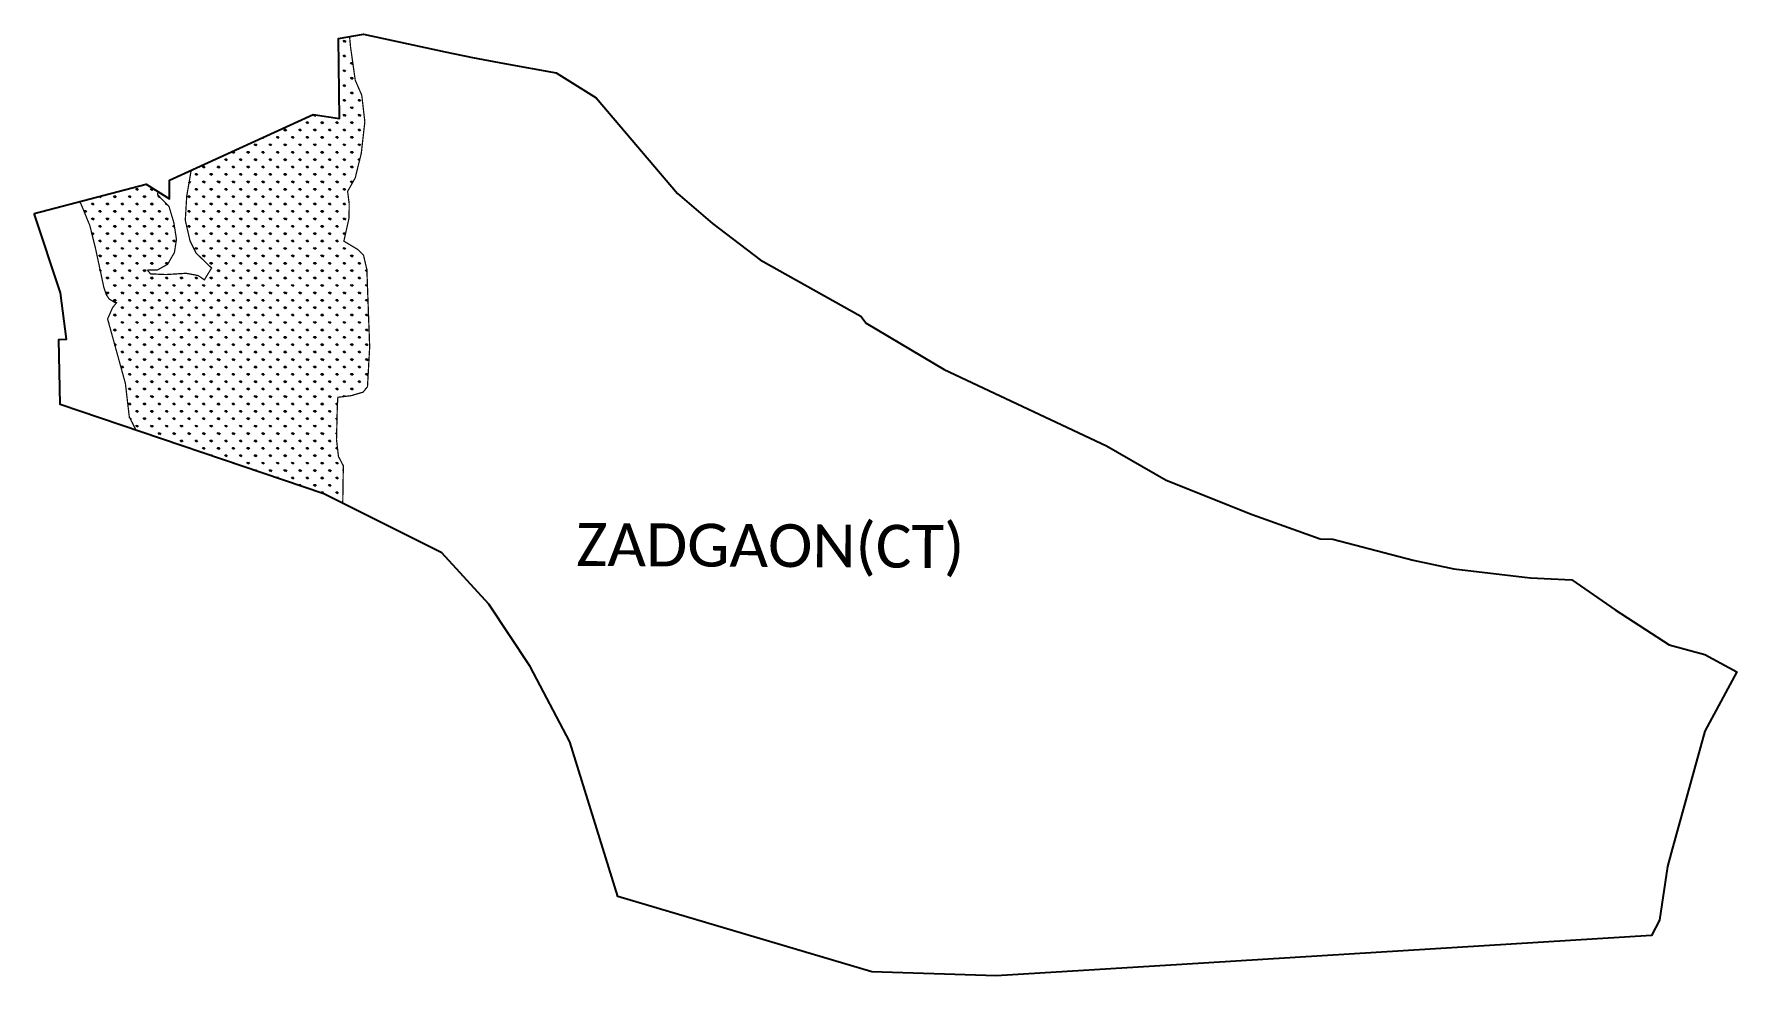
# Model space of a CAD drawing. Header units: metres. Extents: x 317346 to 321476, y 1879798 to 1882083.
import ezdxf

# ---------------------------------------------------------------- set-up
doc = ezdxf.new("R2010")
doc.units = ezdxf.units.M
doc.layers.add('MANGROOVES', color=112, linetype='Continuous')
doc.layers.add('VILLAGE NAME', color=250, linetype='Continuous')
doc.styles.get("Standard").update_dxf_attribs({"font": 'simplex.shx'})

msp = doc.modelspace()

# ---------------------------------------------------------------- hatches: boundary and pattern name
at = {"layer": 'MANGROOVES'}
h = msp.add_hatch(dxfattribs=at)
h.set_pattern_fill('GRASS', color=256)
h.paths.add_polyline_path([(318131, 1881560.6), (318096.9, 1881581), (318109.5, 1881637.3), (318109.8, 1881672.2), (318106, 1881701.8), (318124.4, 1881734.3), (318139.1, 1881794.1), (318147.8, 1881870.6), (318140.3, 1881935.1), (318124.5, 1881971.5), (318113.1, 1882052.2), (318110.7, 1882077.4), (318084, 1882072.6), (318086.3, 1881878.8), (318022.4, 1881887.9), (317726.6, 1881753), (317715.8, 1881690.5), (317712.3, 1881631.5), (317723.9, 1881581.3), (317738.6, 1881552), (317776, 1881515.8), (317758.6, 1881487.2), (317743.3, 1881497.6), (317714.6, 1881503), (317665.7, 1881500), (317628.1, 1881501.6), (317620.4, 1881510.7), (317644.4, 1881510.9), (317669.4, 1881524.8), (317685.9, 1881553.4), (317690.9, 1881585.4), (317684.8, 1881624.9), (317672.8, 1881665.2), (317645.2, 1881693.5), (317645.9, 1881701.2), (317617.3, 1881719.4), (317456, 1881677.2), (317459.5, 1881670.9), (317480.8, 1881618.8), (317494.6, 1881563.2), (317514.9, 1881468.3), (317520.3, 1881451.9), (317527.8, 1881440.5), (317541.1, 1881432.5), (317545.5, 1881431.8), (317535.7, 1881419.2), (317528.6, 1881402.8), (317523.9, 1881392.3), (317567, 1881235.9), (317576.5, 1881154.6), (317593, 1881122.2), (318048.7, 1880968.1), (318094.2, 1880945.4), (318095.6, 1881036), (318083.8, 1881058.5), (318079.1, 1881099.3), (318080.9, 1881176.5), (318082.3, 1881202.1), (318115.5, 1881206.3), (318143.7, 1881214.8), (318154.2, 1881227.9), (318159.5, 1881324.4), (318152.7, 1881512), (318144.5, 1881547.2)])

# ---------------------------------------------------------------- linework, layer by layer
at = {"color": 3, "flags": 128}
msp.add_lwpolyline([(317345.5, 1881648.3), (317617.3, 1881719.4), (317674, 1881683.5), (317674.4, 1881729.2), (318022.4, 1881887.9), (318086.3, 1881878.8), (318084, 1882072.6), (318144.8, 1882083.5), (318343, 1882040.1), (318409.2, 1882026.5), (318486.7, 1882012.3), (318612, 1881989.3), (318708.6, 1881929), (318906, 1881697), (318990.8, 1881623.8), (319106.9, 1881535.5), (319351, 1881399.3), (319363.9, 1881382.3), (319552.6, 1881269.7), (319946.3, 1881084.4), (320091, 1881000.8), (320300, 1880917.9), (320464.9, 1880858.5), (320495.4, 1880857.9), (320690, 1880806.8), (320789.2, 1880785.7), (320960.7, 1880765.5), (320975.3, 1880763.8), (321075.1, 1880758.9), (321179.9, 1880686.2), (321311.4, 1880601.7), (321398, 1880577.8), (321475.6, 1880535.8), (321397.4, 1880392.1), (321316.3, 1880097.1), (321307, 1880063.5), (321287.5, 1879933.7), (321268.2, 1879896), (320129.4, 1879826), (319678.6, 1879798.2), (319377.4, 1879808), (318761, 1879990.7), (318644.7, 1880366), (318548.8, 1880549.1), (318448.2, 1880700.4), (318334.5, 1880825.1), (318048.7, 1880968.1), (317408.9, 1881184.4), (317405.4, 1881342), (317424, 1881343), (317409.9, 1881455.6), (317345.5, 1881648.3)], dxfattribs=at)
at = {"layer": 'MANGROOVES', "const_width": 3.02, "flags": 128}
for points in [[(318094.2, 1880945.4), (318095.6, 1881036), (318083.8, 1881058.5), (318079.1, 1881099.3), (318080.9, 1881176.5), (318082.3, 1881202.1), (318115.5, 1881206.3), (318143.7, 1881214.8), (318154.2, 1881227.9), (318159.5, 1881324.4), (318152.7, 1881512), (318144.5, 1881547.2), (318131, 1881560.6), (318096.9, 1881581), (318109.5, 1881637.3), (318109.8, 1881672.2), (318106, 1881701.8), (318124.4, 1881734.3), (318139.1, 1881794.1), (318147.8, 1881870.6), (318140.3, 1881935.1), (318124.5, 1881971.5), (318113.1, 1882052.2), (318110.7, 1882077.4)], [(317645.9, 1881701.2), (317645.2, 1881693.5), (317672.8, 1881665.2), (317684.8, 1881624.9), (317690.9, 1881585.4), (317685.9, 1881553.4), (317669.4, 1881524.8), (317644.4, 1881510.9), (317620.4, 1881510.7), (317628.1, 1881501.6), (317665.7, 1881500), (317714.6, 1881503), (317743.3, 1881497.6), (317758.6, 1881487.2), (317776, 1881515.8), (317738.6, 1881552), (317723.9, 1881581.3), (317712.3, 1881631.5), (317715.8, 1881690.5), (317726.6, 1881753)], [(317456, 1881677.2), (317459.5, 1881670.9), (317480.8, 1881618.8), (317494.6, 1881563.2), (317514.9, 1881468.3), (317520.3, 1881451.9), (317527.8, 1881440.5), (317541.1, 1881432.5), (317545.5, 1881431.8), (317535.7, 1881419.2), (317528.6, 1881402.8), (317523.9, 1881392.3), (317567, 1881235.9), (317576.5, 1881154.6), (317593, 1881122.2)]]:
    msp.add_lwpolyline(points, dxfattribs=at)

# ---------------------------------------------------------------- texts
at = {"layer": 'VILLAGE NAME', "insert": (318660.5, 1880897.2), "char_height": 104.042, "attachment_point": 1, "rotation": 359.6762}
msp.add_mtext_dynamic_manual_height_columns('{\\fCalibri|b0|i0|c0|p34;ZADGAON(CT)} ', width=1732.91, gutter_width=520.2, heights=[0], dxfattribs=at)

doc.saveas('drawing.dxf')
